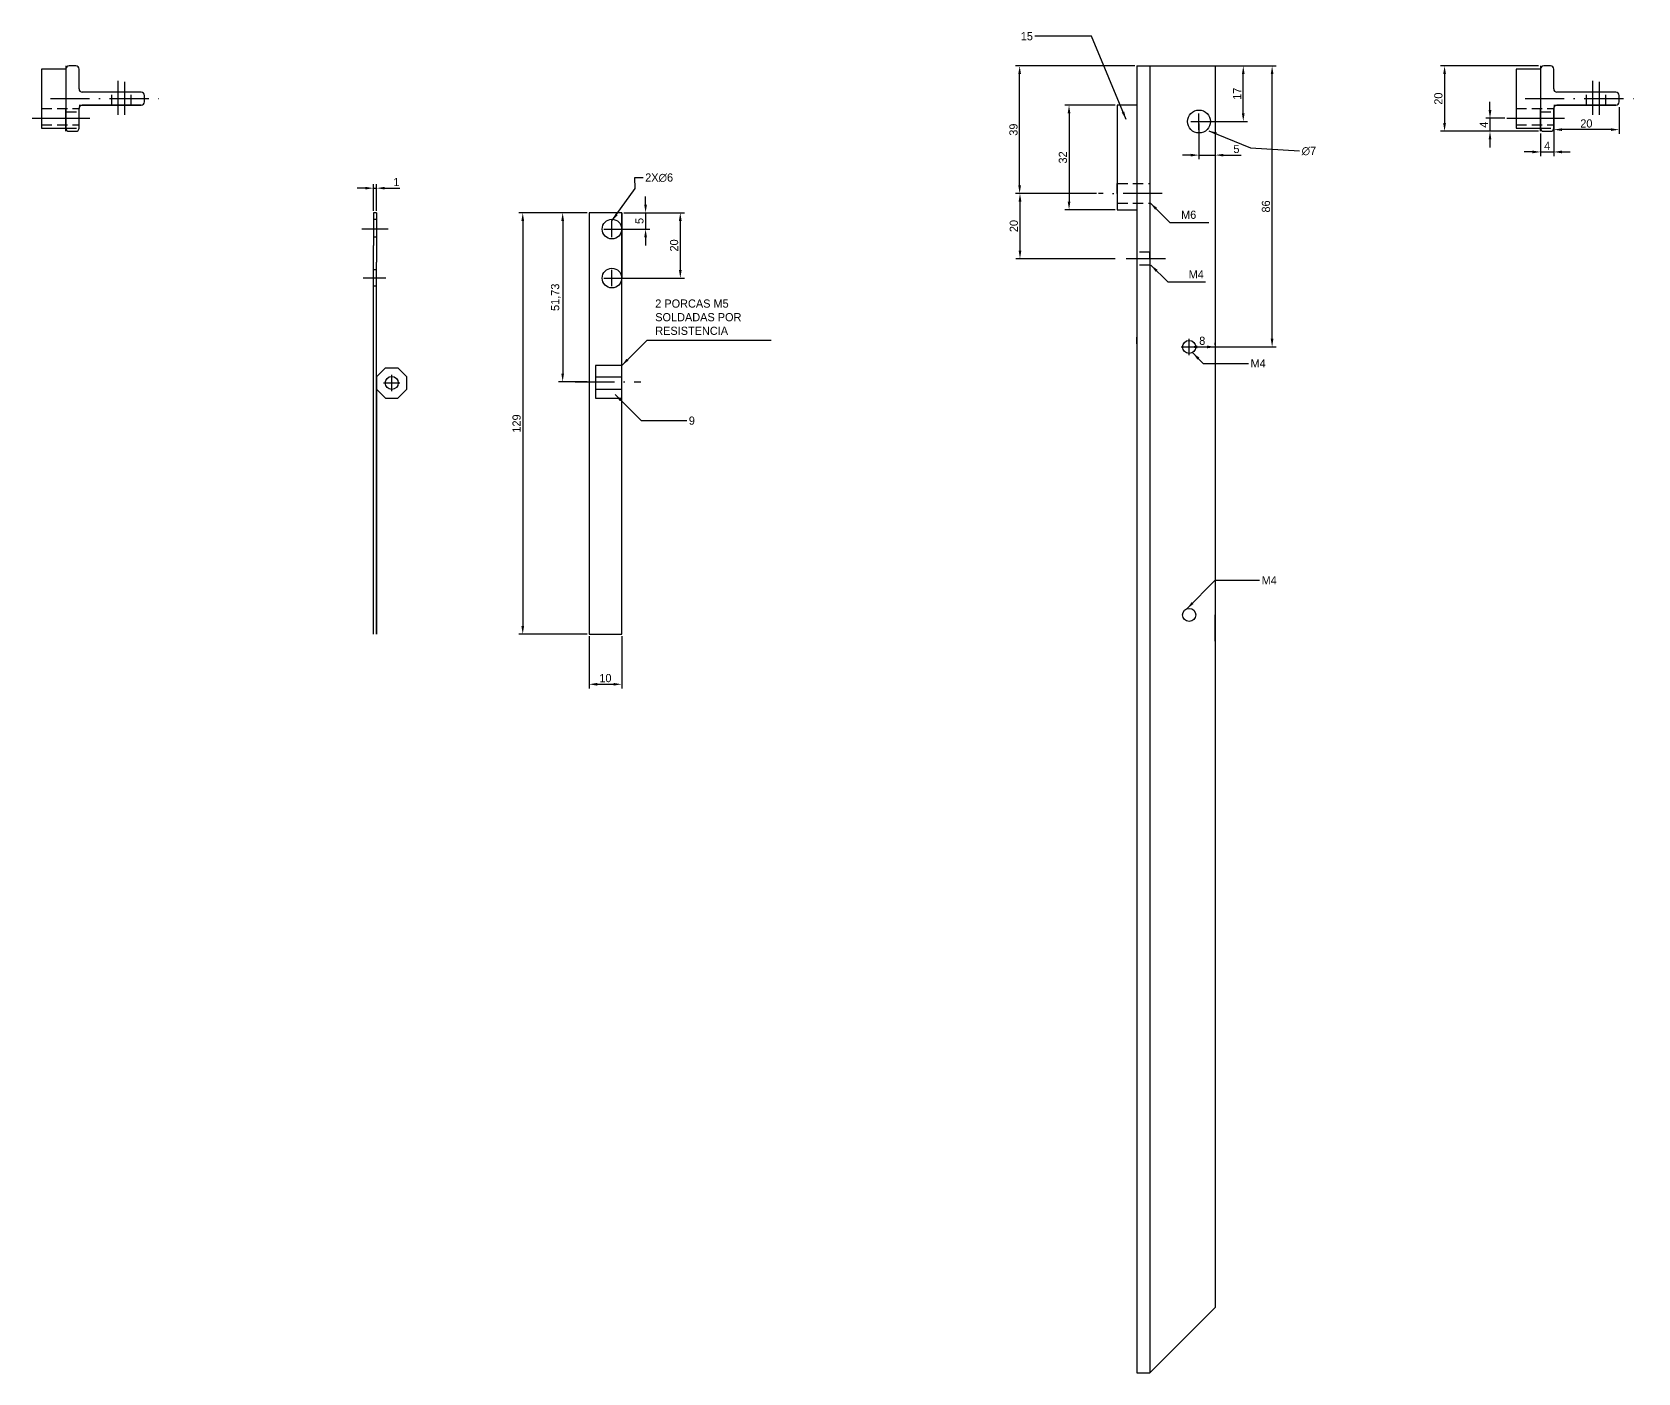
# Model space of a CAD drawing. Header units: millimetres. Extents: x -4052 to 362, y -239 to 259.
# Drawn here: x -1840.9 to -1349.4, y -207.5 to 202.9 of the extents above; entities that cross this region are included whole.
import ezdxf

# ---------------------------------------------------------------- set-up
doc = ezdxf.new("R2010")
doc.units = ezdxf.units.MM
doc.linetypes.add('ACAD_ISO10W100', pattern=[18, 12, -3, 0, -3])
doc.linetypes.add('HIDDEN2', pattern=[4.7625, 3.175, -1.5875])
for name, color, linetype in [('Contorno', 7, 'Continuous'), ('Cortes', 140, 'HIDDEN2'), ('Cotas', 1, 'Continuous'), ('Linhas_de_Centro', 5, 'ACAD_ISO10W100')]:
    doc.layers.add(name, color=color, linetype=linetype)
doc.dimstyles.new('ISO-25', dxfattribs={"dimtxt": 2.5, "dimasz": 2.5, "dimexe": 1.25, "dimexo": 0.625, "dimtad": 1, "dimtxsty": 'Standard', "dimcen": 2.5, "dimadec": 0, "dimazin": 0, "dimtfac": 1, "dimtmove": 0, "dimatfit": 3, "dimfxl": 0, "dimarcsym": 0})

# ---------------------------------------------------------------- blocks, each defined once
blk = doc.blocks.new('*D28')
at = {"layer": 'Cotas', "color": 0, "lineweight": -2}
for p, q in [((-1379.15, 171.9), (-1379.15, 164.96)), ((-1375.15, 171.9), (-1375.15, 164.96)), ((-1381.65, 166.21), (-1384.15, 166.21)), ((-1379.15, 166.21), (-1375.15, 166.21)), ((-1372.65, 166.21), (-1370.15, 166.21))]:
    blk.add_line(p, q, dxfattribs=at)
at = {"layer": 'Cotas', "color": 0}
for points in [[(-1381.65, 166.63), (-1381.65, 165.8), (-1379.15, 166.21)], [(-1372.65, 166.63), (-1372.65, 165.8), (-1375.15, 166.21)]]:
    blk.add_solid(points, dxfattribs=at)
at = {"layer": 'Defpoints', "color": 0}
for p in [(-1379.15, 172.53), (-1375.15, 172.53), (-1375.15, 166.21)]:
    blk.add_point(p, dxfattribs=at)
at = {"layer": 'Cotas', "color": 0, "insert": (-1377.15, 168.09), "char_height": 2.5, "attachment_point": 5}
blk.add_mtext('4', dxfattribs=at)
blk = doc.blocks.new('*D29')
at = {"layer": 'Cotas', "color": 0, "lineweight": -2}
for p, q in [((-1379.78, 192.53), (-1409.8, 192.53)), ((-1408.55, 190.03), (-1408.55, 175.03)), ((-1379.78, 172.53), (-1409.8, 172.53))]:
    blk.add_line(p, q, dxfattribs=at)
at = {"layer": 'Cotas', "color": 0}
for points in [[(-1408.97, 190.03), (-1408.13, 190.03), (-1408.55, 192.53)], [(-1408.97, 175.03), (-1408.13, 175.03), (-1408.55, 172.53)]]:
    blk.add_solid(points, dxfattribs=at)
at = {"layer": 'Defpoints', "color": 0}
for p in [(-1379.15, 192.53), (-1408.55, 172.53), (-1379.15, 172.53)]:
    blk.add_point(p, dxfattribs=at)
at = {"layer": 'Cotas', "color": 0, "insert": (-1410.43, 182.53), "char_height": 2.5, "attachment_point": 5, "rotation": 90}
blk.add_mtext('20', dxfattribs=at)
blk = doc.blocks.new('*D30')
at = {"layer": 'Cotas', "color": 0, "lineweight": -2}
for p, q in [((-1375.15, 179.9), (-1375.15, 171.79)), ((-1355.15, 179.9), (-1355.15, 171.79)), ((-1357.65, 173.04), (-1372.65, 173.04))]:
    blk.add_line(p, q, dxfattribs=at)
at = {"layer": 'Cotas', "color": 0}
for points in [[(-1372.65, 173.46), (-1372.65, 172.63), (-1375.15, 173.04)], [(-1357.65, 173.46), (-1357.65, 172.63), (-1355.15, 173.04)]]:
    blk.add_solid(points, dxfattribs=at)
at = {"layer": 'Defpoints', "color": 0}
for p in [(-1375.15, 180.53), (-1355.15, 180.53), (-1375.15, 173.04)]:
    blk.add_point(p, dxfattribs=at)
at = {"layer": 'Cotas', "color": 0, "insert": (-1365.15, 174.92), "char_height": 2.5, "attachment_point": 5}
blk.add_mtext('20', dxfattribs=at)
blk = doc.blocks.new('*D31')
at = {"layer": 'Cotas', "color": 0, "lineweight": -2}
for p, q in [((-1483.09, 192.53), (-1468.91, 192.53)), ((-1470.16, 178.03), (-1470.16, 190.03)), ((-1483.09, 175.53), (-1468.91, 175.53))]:
    blk.add_line(p, q, dxfattribs=at)
at = {"layer": 'Cotas', "color": 0}
for points in [[(-1470.58, 190.03), (-1469.75, 190.03), (-1470.16, 192.53)], [(-1470.58, 178.03), (-1469.75, 178.03), (-1470.16, 175.53)]]:
    blk.add_solid(points, dxfattribs=at)
at = {"layer": 'Defpoints', "color": 0}
for p in [(-1483.72, 192.53), (-1470.16, 192.53), (-1483.72, 175.53)]:
    blk.add_point(p, dxfattribs=at)
at = {"layer": 'Cotas', "color": 0, "insert": (-1472.04, 184.03), "char_height": 2.5, "attachment_point": 5, "rotation": 90}
blk.add_mtext('17', dxfattribs=at)
blk = doc.blocks.new('*D32')
at = {"layer": 'Cotas', "color": 0, "lineweight": -2}
for p, q in [((-1486.09, 192.53), (-1460.09, 192.53)), ((-1461.34, 109.03), (-1461.34, 190.03)), ((-1486.09, 106.53), (-1460.09, 106.53))]:
    blk.add_line(p, q, dxfattribs=at)
at = {"layer": 'Cotas', "color": 0}
for points in [[(-1461.76, 190.03), (-1460.93, 190.03), (-1461.34, 192.53)], [(-1461.76, 109.03), (-1460.93, 109.03), (-1461.34, 106.53)]]:
    blk.add_solid(points, dxfattribs=at)
at = {"layer": 'Defpoints', "color": 0}
for p in [(-1486.72, 192.53), (-1461.34, 192.53), (-1486.72, 106.53)]:
    blk.add_point(p, dxfattribs=at)
at = {"layer": 'Cotas', "color": 0, "insert": (-1463.22, 149.53), "char_height": 2.5, "attachment_point": 5, "rotation": 90}
blk.add_mtext('86', dxfattribs=at)
blk = doc.blocks.new('*D33')
at = {"layer": 'Cotas', "color": 0, "lineweight": -2}
for p, q in [((-1503.34, 192.53), (-1539.86, 192.53)), ((-1538.61, 156.03), (-1538.61, 190.03)), ((-1515.06, 153.53), (-1539.86, 153.53))]:
    blk.add_line(p, q, dxfattribs=at)
at = {"layer": 'Cotas', "color": 0}
for points in [[(-1539.03, 190.03), (-1538.19, 190.03), (-1538.61, 192.53)], [(-1539.03, 156.03), (-1538.19, 156.03), (-1538.61, 153.53)]]:
    blk.add_solid(points, dxfattribs=at)
at = {"layer": 'Defpoints', "color": 0}
for p in [(-1538.61, 192.53), (-1502.72, 192.53), (-1514.44, 153.53)]:
    blk.add_point(p, dxfattribs=at)
at = {"layer": 'Cotas', "color": 0, "insert": (-1540.49, 173.03), "char_height": 2.5, "attachment_point": 5, "rotation": 90}
blk.add_mtext('39', dxfattribs=at)
blk = doc.blocks.new('*D34')
at = {"layer": 'Cotas', "color": 0, "lineweight": -2}
for p, q in [((-1486.72, 107.15), (-1486.72, 107.78)), ((-1484.22, 106.53), (-1481.22, 106.53)), ((-1478.72, 107.15), (-1478.72, 107.78))]:
    blk.add_line(p, q, dxfattribs=at)
at = {"layer": 'Cotas', "color": 0}
for points in [[(-1484.22, 106.94), (-1484.22, 106.11), (-1486.72, 106.53)], [(-1481.22, 106.94), (-1481.22, 106.11), (-1478.72, 106.53)]]:
    blk.add_solid(points, dxfattribs=at)
at = {"layer": 'Defpoints', "color": 0}
for p in [(-1486.72, 106.53), (-1478.72, 106.53), (-1478.72, 106.53)]:
    blk.add_point(p, dxfattribs=at)
at = {"layer": 'Cotas', "color": 0, "insert": (-1482.72, 108.4), "char_height": 2.5, "attachment_point": 5}
blk.add_mtext('8', dxfattribs=at)
blk = doc.blocks.new('*D35')
at = {"layer": 'Cotas', "color": 0, "lineweight": -2}
for p, q in [((-1483.72, 174.9), (-1483.72, 163.99)), ((-1478.72, 174.9), (-1478.72, 163.99)), ((-1486.22, 165.24), (-1488.72, 165.24)), ((-1483.72, 165.24), (-1478.72, 165.24)), ((-1476.22, 165.24), (-1470.8, 165.24))]:
    blk.add_line(p, q, dxfattribs=at)
at = {"layer": 'Cotas', "color": 0}
for points in [[(-1486.22, 165.65), (-1486.22, 164.82), (-1483.72, 165.24)], [(-1476.22, 165.65), (-1476.22, 164.82), (-1478.72, 165.24)]]:
    blk.add_solid(points, dxfattribs=at)
at = {"layer": 'Defpoints', "color": 0}
for p in [(-1483.72, 175.53), (-1478.72, 175.53), (-1478.72, 165.24)]:
    blk.add_point(p, dxfattribs=at)
at = {"layer": 'Cotas', "color": 0, "insert": (-1472.26, 167.11), "char_height": 2.5, "attachment_point": 5}
blk.add_mtext('5', dxfattribs=at)
blk = doc.blocks.new('*D36')
at = {"layer": 'Cotas', "color": 0, "lineweight": -2}
for p, q in [((-1509.34, 180.53), (-1524.74, 180.53)), ((-1523.49, 178.03), (-1523.49, 151.03)), ((-1509.34, 148.53), (-1524.74, 148.53))]:
    blk.add_line(p, q, dxfattribs=at)
at = {"layer": 'Cotas', "color": 0}
for points in [[(-1523.91, 178.03), (-1523.08, 178.03), (-1523.49, 180.53)], [(-1523.91, 151.03), (-1523.08, 151.03), (-1523.49, 148.53)]]:
    blk.add_solid(points, dxfattribs=at)
at = {"layer": 'Defpoints', "color": 0}
for p in [(-1508.72, 180.53), (-1523.49, 148.53), (-1508.72, 148.53)]:
    blk.add_point(p, dxfattribs=at)
at = {"layer": 'Cotas', "color": 0, "insert": (-1525.37, 164.53), "char_height": 2.5, "attachment_point": 5, "rotation": 90}
blk.add_mtext('32', dxfattribs=at)
blk = doc.blocks.new('*D37')
at = {"layer": 'Cotas', "color": 0, "lineweight": -2}
for p, q in [((-1394.65, 179.03), (-1394.65, 181.53)), ((-1390.14, 176.53), (-1395.9, 176.53)), ((-1390.14, 172.53), (-1395.9, 172.53)), ((-1394.65, 176.53), (-1394.65, 172.53)), ((-1394.65, 170.03), (-1394.65, 167.53))]:
    blk.add_line(p, q, dxfattribs=at)
at = {"layer": 'Cotas', "color": 0}
for points in [[(-1395.06, 179.03), (-1394.23, 179.03), (-1394.65, 176.53)], [(-1395.06, 170.03), (-1394.23, 170.03), (-1394.65, 172.53)]]:
    blk.add_solid(points, dxfattribs=at)
at = {"layer": 'Defpoints', "color": 0}
for p in [(-1394.65, 172.53), (-1389.51, 176.53), (-1389.51, 172.53)]:
    blk.add_point(p, dxfattribs=at)
at = {"layer": 'Cotas', "color": 0, "insert": (-1396.52, 174.53), "char_height": 2.5, "attachment_point": 5, "rotation": 90}
blk.add_mtext('4', dxfattribs=at)
blk = doc.blocks.new('*D39')
at = {"layer": 'Cotas', "color": 0, "lineweight": -2}
for p, q in [((-1653.1, 150.1), (-1653.1, 152.6)), ((-1659.77, 147.6), (-1651.85, 147.6)), ((-1653.1, 147.6), (-1653.1, 142.6)), ((-1662.77, 142.6), (-1651.85, 142.6)), ((-1653.1, 140.1), (-1653.1, 137.6))]:
    blk.add_line(p, q, dxfattribs=at)
at = {"layer": 'Cotas', "color": 0}
for points in [[(-1653.52, 150.1), (-1652.69, 150.1), (-1653.1, 147.6)], [(-1653.52, 140.1), (-1652.69, 140.1), (-1653.1, 142.6)]]:
    blk.add_solid(points, dxfattribs=at)
at = {"layer": 'Defpoints', "color": 0}
for p in [(-1660.4, 147.6), (-1663.4, 142.6), (-1653.1, 142.6)]:
    blk.add_point(p, dxfattribs=at)
at = {"layer": 'Cotas', "color": 0, "insert": (-1654.98, 145.1), "char_height": 2.5, "attachment_point": 5, "rotation": 90}
blk.add_mtext('5', dxfattribs=at)
blk = doc.blocks.new('*D40')
at = {"layer": 'Cotas', "color": 0, "lineweight": -2}
for p, q in [((-1659.77, 147.6), (-1641.23, 147.6)), ((-1642.48, 145.1), (-1642.48, 130.1)), ((-1662.77, 127.6), (-1641.23, 127.6))]:
    blk.add_line(p, q, dxfattribs=at)
at = {"layer": 'Cotas', "color": 0}
for points in [[(-1642.9, 145.1), (-1642.06, 145.1), (-1642.48, 147.6)], [(-1642.9, 130.1), (-1642.06, 130.1), (-1642.48, 127.6)]]:
    blk.add_solid(points, dxfattribs=at)
at = {"layer": 'Defpoints', "color": 0}
for p in [(-1660.4, 147.6), (-1663.4, 127.6), (-1642.48, 127.6)]:
    blk.add_point(p, dxfattribs=at)
at = {"layer": 'Cotas', "color": 0, "insert": (-1644.36, 137.6), "char_height": 2.5, "attachment_point": 5, "rotation": 90}
blk.add_mtext('20', dxfattribs=at)
blk = doc.blocks.new('*D41')
at = {"layer": 'Cotas', "color": 0, "lineweight": -2}
for p, q in [((-1671.02, 147.6), (-1679.73, 147.6)), ((-1678.48, 145.1), (-1678.48, 98.36)), ((-1671.02, 95.86), (-1679.73, 95.86))]:
    blk.add_line(p, q, dxfattribs=at)
at = {"layer": 'Cotas', "color": 0}
for points in [[(-1678.9, 145.1), (-1678.07, 145.1), (-1678.48, 147.6)], [(-1678.9, 98.36), (-1678.07, 98.36), (-1678.48, 95.86)]]:
    blk.add_solid(points, dxfattribs=at)
at = {"layer": 'Defpoints', "color": 0}
for p in [(-1670.4, 147.6), (-1678.48, 95.86), (-1670.4, 95.86)]:
    blk.add_point(p, dxfattribs=at)
at = {"layer": 'Cotas', "color": 0, "insert": (-1680.57, 121.73), "char_height": 2.5, "attachment_point": 5, "rotation": 90}
blk.add_mtext('51,73', dxfattribs=at)
blk = doc.blocks.new('*D42')
at = {"layer": 'Cotas', "color": 0, "lineweight": -2}
for p, q in [((-1671.65, 147.6), (-1691.95, 147.6)), ((-1690.7, 145.1), (-1690.7, 21.1)), ((-1671.02, 18.6), (-1691.95, 18.6))]:
    blk.add_line(p, q, dxfattribs=at)
at = {"layer": 'Cotas', "color": 0}
for points in [[(-1691.12, 145.1), (-1690.29, 145.1), (-1690.7, 147.6)], [(-1691.12, 21.1), (-1690.29, 21.1), (-1690.7, 18.6)]]:
    blk.add_solid(points, dxfattribs=at)
at = {"layer": 'Defpoints', "color": 0}
for p in [(-1671.02, 147.6), (-1690.7, 18.6), (-1670.4, 18.6)]:
    blk.add_point(p, dxfattribs=at)
at = {"layer": 'Cotas', "color": 0, "insert": (-1692.58, 83.1), "char_height": 2.5, "attachment_point": 5, "rotation": 90}
blk.add_mtext('129', dxfattribs=at)
blk = doc.blocks.new('*D43')
at = {"layer": 'Cotas', "color": 0, "lineweight": -2}
for p, q in [((-1670.4, 17.97), (-1670.4, 2.04)), ((-1660.4, 17.97), (-1660.4, 2.04)), ((-1667.9, 3.29), (-1662.9, 3.29))]:
    blk.add_line(p, q, dxfattribs=at)
at = {"layer": 'Cotas', "color": 0}
for points in [[(-1667.9, 3.7), (-1667.9, 2.87), (-1670.4, 3.29)], [(-1662.9, 3.7), (-1662.9, 2.87), (-1660.4, 3.29)]]:
    blk.add_solid(points, dxfattribs=at)
at = {"layer": 'Defpoints', "color": 0}
for p in [(-1670.4, 18.6), (-1660.4, 18.6), (-1660.4, 3.29)]:
    blk.add_point(p, dxfattribs=at)
at = {"layer": 'Cotas', "color": 0, "insert": (-1665.4, 5.16), "char_height": 2.5, "attachment_point": 5}
blk.add_mtext('10', dxfattribs=at)
blk = doc.blocks.new('*D44')
at = {"layer": 'Cotas', "color": 0, "lineweight": -2}
for p, q in [((-1738.92, 155.13), (-1741.42, 155.13)), ((-1736.42, 148.22), (-1736.42, 156.38)), ((-1736.42, 155.13), (-1735.42, 155.13)), ((-1735.42, 148.22), (-1735.42, 156.38)), ((-1732.92, 155.13), (-1728.34, 155.13))]:
    blk.add_line(p, q, dxfattribs=at)
at = {"layer": 'Cotas', "color": 0}
for points in [[(-1738.92, 155.54), (-1738.92, 154.71), (-1736.42, 155.13)], [(-1732.92, 155.54), (-1732.92, 154.71), (-1735.42, 155.13)]]:
    blk.add_solid(points, dxfattribs=at)
at = {"layer": 'Defpoints', "color": 0}
for p in [(-1735.42, 155.13), (-1736.42, 147.6), (-1735.42, 147.6)]:
    blk.add_point(p, dxfattribs=at)
at = {"layer": 'Cotas', "color": 0, "insert": (-1729.38, 157), "char_height": 2.5, "attachment_point": 5}
blk.add_mtext('1', dxfattribs=at)
blk = doc.blocks.new('*D45')
at = {"layer": 'Cotas', "color": 0, "lineweight": -2}
for p, q in [((-1515.69, 153.53), (-1539.76, 153.53)), ((-1538.51, 151.03), (-1538.51, 136.03)), ((-1509.41, 133.53), (-1539.76, 133.53))]:
    blk.add_line(p, q, dxfattribs=at)
at = {"layer": 'Cotas', "color": 0}
for points in [[(-1538.92, 151.03), (-1538.09, 151.03), (-1538.51, 153.53)], [(-1538.92, 136.03), (-1538.09, 136.03), (-1538.51, 133.53)]]:
    blk.add_solid(points, dxfattribs=at)
at = {"layer": 'Defpoints', "color": 0}
for p in [(-1515.06, 153.53), (-1538.51, 133.53), (-1508.79, 133.53)]:
    blk.add_point(p, dxfattribs=at)
at = {"layer": 'Cotas', "color": 0, "insert": (-1540.38, 143.53), "char_height": 2.5, "attachment_point": 5, "rotation": 90}
blk.add_mtext('20', dxfattribs=at)

msp = doc.modelspace()

# ---------------------------------------------------------------- linework, layer by layer
at = {"layer": 'Contorno'}
for p, q in [((-1830.513, 192.526), (-1830.513, 191.526)), ((-1827.513, 192.526), (-1829.513, 192.526)), ((-1502.716, 192.526), (-1502.716, -207.474)), ((-1502.716, 192.526), (-1498.716, 192.526)), ((-1502.716, 192.526), (-1502.716, 180.526)), ((-1498.716, 192.526), (-1498.716, -207.474)), ((-1498.716, 192.526), (-1478.716, 192.526)), ((-1498.716, 192.526), (-1498.716, 153.526)), ((-1498.716, 192.526), (-1498.716, 107.526)), ((-1478.716, 192.526), (-1478.716, -187.474)), ((-1478.716, 192.526), (-1478.716, 175.526)), ((-1478.716, 192.526), (-1478.716, 106.526)), ((-1478.716, 192.526), (-1478.716, 106.526)), ((-1478.716, 192.526), (-1478.716, 16.526)), ((-1379.151, 192.526), (-1379.151, 191.526)), ((-1376.151, 192.526), (-1378.151, 192.526)), ((-1838.013, 191.526), (-1838.013, 173.526)), ((-1830.513, 191.526), (-1838.013, 191.526)), ((-1830.513, 191.526), (-1830.513, 173.526)), ((-1826.513, 185.526), (-1826.513, 191.526)), ((-1814.513, 177.579), (-1814.513, 187.967)), ((-1812.513, 177.579), (-1812.513, 187.724)), ((-1379.151, 191.526), (-1386.651, 191.526)), ((-1386.651, 191.526), (-1386.651, 173.526)), ((-1379.151, 191.526), (-1379.151, 173.526)), ((-1375.151, 185.526), (-1375.151, 191.526)), ((-1363.151, 177.579), (-1363.151, 187.967)), ((-1361.151, 177.579), (-1361.151, 187.724)), ((-1807.513, 184.526), (-1825.513, 184.526)), ((-1806.513, 181.526), (-1806.513, 183.526)), ((-1356.151, 184.526), (-1374.151, 184.526)), ((-1355.151, 181.526), (-1355.151, 183.526)), ((-1830.513, 176.526), (-1830.513, 179.526)), ((-1830.513, 176.526), (-1830.513, 178.526)), ((-1826.513, 180.526), (-1807.513, 180.526)), ((-1826.513, 173.526), (-1826.513, 179.526)), ((-1807.513, 180.526), (-1825.513, 180.526)), ((-1807.513, 180.526), (-1814.513, 180.526)), ((-1807.513, 180.526), (-1814.513, 180.526)), ((-1814.513, 180.526), (-1812.513, 180.526)), ((-1807.513, 180.526), (-1812.513, 180.526)), ((-1812.513, 180.526), (-1810.513, 180.526)), ((-1502.716, 180.526), (-1508.716, 180.526)), ((-1508.716, 180.526), (-1508.716, 148.526)), ((-1379.151, 176.526), (-1379.151, 179.526)), ((-1379.151, 176.526), (-1379.151, 178.526)), ((-1375.151, 180.526), (-1356.151, 180.526)), ((-1375.151, 173.526), (-1375.151, 179.526)), ((-1356.151, 180.526), (-1374.151, 180.526)), ((-1356.151, 180.526), (-1363.151, 180.526)), ((-1356.151, 180.526), (-1363.151, 180.526)), ((-1363.151, 180.526), (-1361.151, 180.526)), ((-1356.151, 180.526), (-1361.151, 180.526)), ((-1361.151, 180.526), (-1359.151, 180.526)), ((-1840.873, 176.526), (-1823.168, 176.526)), ((-1838.013, 173.526), (-1830.513, 173.526)), ((-1830.513, 172.526), (-1830.513, 176.526)), ((-1829.513, 172.526), (-1827.513, 172.526)), ((-1389.511, 176.526), (-1371.807, 176.526)), ((-1386.651, 173.526), (-1379.151, 173.526)), ((-1379.151, 172.526), (-1379.151, 176.526)), ((-1378.151, 172.526), (-1376.151, 172.526)), ((-1508.716, 153.526), (-1508.716, 156.526)), ((-1498.716, 153.526), (-1498.716, 133.526)), ((-1735.42, 147.596), (-1736.42, 147.596)), ((-1736.42, 147.596), (-1736.42, 137.596)), ((-1735.42, 147.596), (-1735.42, 132.46)), ((-1670.396, 147.596), (-1670.396, 18.596)), ((-1660.396, 147.596), (-1670.396, 147.596)), ((-1660.396, 18.596), (-1660.396, 147.596)), ((-1660.396, 147.596), (-1660.396, 142.596)), ((-1508.716, 148.526), (-1502.716, 148.526)), ((-1735.42, 145.576), (-1736.42, 145.576)), ((-1660.396, 142.596), (-1660.396, 127.596)), ((-1735.42, 140.096), (-1736.42, 140.096)), ((-1736.42, 18.596), (-1736.42, 137.596)), ((-1498.716, 133.526), (-1498.716, 135.526)), ((-1735.42, 130.096), (-1736.42, 130.096)), ((-1735.42, 18.596), (-1735.42, 132.46)), ((-1735.42, 130.096), (-1735.42, 130.096)), ((-1735.42, 125.096), (-1736.42, 125.096)), ((-1502.716, 107.526), (-1502.716, 109.526)), ((-1732.714, 100.128), (-1735.42, 97.422)), ((-1732.714, 100.128), (-1728.887, 100.128)), ((-1726.182, 97.422), (-1728.887, 100.128)), ((-1660.396, 100.863), (-1668.396, 100.863)), ((-1668.396, 100.863), (-1668.396, 90.863)), ((-1660.396, 95.863), (-1660.396, 100.863)), ((-1660.396, 95.863), (-1660.396, 100.863)), ((-1735.42, 97.422), (-1735.42, 93.596)), ((-1735.42, 93.596), (-1735.42, 18.596)), ((-1735.42, 93.596), (-1732.714, 90.89)), ((-1728.887, 90.89), (-1726.182, 93.596)), ((-1726.182, 93.596), (-1726.182, 97.422)), ((-1668.396, 97.422), (-1660.396, 97.422)), ((-1668.396, 93.596), (-1660.396, 93.596)), ((-1660.396, 97.422), (-1660.396, 97.422)), ((-1732.714, 90.89), (-1728.887, 90.89)), ((-1668.396, 90.863), (-1660.396, 90.863)), ((-1478.716, 16.526), (-1478.716, 24.526)), ((-1670.396, 18.596), (-1660.396, 18.596)), ((-1478.716, -187.474), (-1498.716, -207.474)), ((-1502.716, -207.474), (-1498.716, -207.474))]:
    msp.add_line(p, q, dxfattribs=at)
for centre, radius in [((-1483.716, 175.526), 3.5), ((-1663.396, 142.596), 3), ((-1663.396, 127.596), 3), ((-1486.716, 106.526), 2), ((-1730.801, 95.509), 2), ((-1486.716, 24.526), 2)]:
    msp.add_circle(centre, radius, dxfattribs=at)
for centre, start, end in [((-1829.513, 191.526), 90, 180), ((-1827.513, 191.526), 0, 90), ((-1378.151, 191.526), 90, 180), ((-1376.151, 191.526), 0, 90), ((-1825.513, 185.526), 180, 270), ((-1807.513, 183.526), 0, 90), ((-1374.151, 185.526), 180, 270), ((-1356.151, 183.526), 0, 90), ((-1825.513, 179.526), 90, 180), ((-1807.513, 181.526), 270, 0), ((-1374.151, 179.526), 90, 180), ((-1356.151, 181.526), 270, 0), ((-1829.513, 173.526), 180, 270), ((-1827.513, 173.526), 270, 360), ((-1378.151, 173.526), 180, 270), ((-1376.151, 173.526), 270, 360)]:
    msp.add_arc(centre, 1, start, end, dxfattribs=at)
at = {"layer": 'Cortes'}
for p, q in [((-1816.513, 180.526), (-1816.513, 184.526)), ((-1814.513, 180.526), (-1814.513, 184.526)), ((-1810.513, 180.526), (-1810.513, 184.526)), ((-1365.151, 180.526), (-1365.151, 184.526)), ((-1363.151, 180.526), (-1363.151, 184.526)), ((-1359.151, 180.526), (-1359.151, 184.526)), ((-1838.013, 179.526), (-1826.513, 179.526)), ((-1830.513, 178.526), (-1826.513, 178.526)), ((-1386.651, 179.526), (-1375.151, 179.526)), ((-1379.151, 178.526), (-1375.151, 178.526)), ((-1838.013, 174.526), (-1826.513, 174.526)), ((-1830.513, 173.526), (-1826.513, 173.526)), ((-1386.651, 174.526), (-1375.151, 174.526)), ((-1379.151, 173.526), (-1375.151, 173.526)), ((-1508.716, 156.526), (-1498.716, 156.526)), ((-1508.716, 150.526), (-1498.716, 150.526)), ((-1498.716, 135.526), (-1502.716, 135.526)), ((-1498.716, 131.526), (-1502.716, 131.526))]:
    msp.add_line(p, q, dxfattribs=at)
at = {"layer": 'Linhas_de_Centro'}
for p, q in [((-1835.282, 182.526), (-1800.743, 182.526)), ((-1383.92, 182.526), (-1349.382, 182.526)), ((-1483.716, 173.026), (-1483.716, 178.026)), ((-1486.216, 175.526), (-1481.216, 175.526)), ((-1494.944, 153.526), (-1514.436, 153.526)), ((-1731.926, 142.596), (-1739.985, 142.596)), ((-1665.896, 142.596), (-1660.896, 142.596)), ((-1663.396, 140.096), (-1663.396, 145.096)), ((-1494.013, 133.526), (-1508.789, 133.526)), ((-1663.396, 125.096), (-1663.396, 130.096)), ((-1732.558, 127.596), (-1739.511, 127.596)), ((-1665.896, 127.596), (-1660.896, 127.596)), ((-1486.716, 104.026), (-1486.716, 109.026)), ((-1489.216, 106.526), (-1484.216, 106.526)), ((-1733.301, 95.509), (-1728.301, 95.509)), ((-1730.801, 93.009), (-1730.801, 98.009)), ((-1674.648, 95.863), (-1654.58, 95.863))]:
    msp.add_line(p, q, dxfattribs=at)

# ---------------------------------------------------------------- texts
at = {"layer": 'Cotas', "char_height": 2.5}
for s, insert, width, attachment_point in [('15', (-1534.55, 200.354), 0.6514, 9), ('M6', (-1489.197, 148.238), 8.53647, 1), ('M4', (-1486.885, 129.996), 5.86874, 1), ('2 PORCAS M5 SOLDADAS POR RESISTENCIA', (-1650.15, 121.062), 35.4906, 1), ('M4', (-1467.942, 102.76), 0.6514, 1), ('9', (-1639.869, 85.234), 0.6514, 1), ('M4', (-1464.546, 36.356), 0.6514, 1)]:
    msp.add_mtext(s, dxfattribs=dict(at, insert=insert, width=width, attachment_point=attachment_point))
at = {"layer": 'Cotas', "char_height": 2.5, "attachment_point": 1}
for s, insert in [('{\\Fgdt.shx;n7}', (-1452.302, 167.825)), ('2X{\\Fgdt.shx;n}6', (-1653.229, 159.642))]:
    msp.add_mtext(s, dxfattribs=dict(at, insert=insert))

# ---------------------------------------------------------------- dimensions: what is measured, and where the dimension line sits
at = {"layer": 'Cotas'}
for base, p1, p2, picture, middle in [((-1538.61, 192.526), (-1514.436, 153.526), (-1502.716, 192.526), '*D33', (-1538.61, 173.026)), ((-1461.345, 192.526), (-1486.716, 106.526), (-1486.716, 192.526), '*D32', (-1461.345, 149.526)), ((-1470.163, 192.526), (-1483.716, 175.526), (-1483.716, 192.526), '*D31', (-1470.163, 184.026)), ((-1408.551, 172.526), (-1379.151, 192.526), (-1379.151, 172.526), '*D29', (-1408.551, 182.526))]:
    dim = msp.add_linear_dim(base=base, p1=p1, p2=p2, angle=90, dimstyle='ISO-25', dxfattribs=at)
    dim.commit()
    dim.dimension.update_dxf_attribs({"geometry": picture, "text_midpoint": middle, "dimtype": 160})
for base, p1, p2, picture, middle in [((-1523.493, 148.526), (-1508.716, 180.526), (-1508.716, 148.526), '*D36', (-1525.368, 164.526)), ((-1394.647, 172.526), (-1389.511, 176.526), (-1389.511, 172.526), '*D37', (-1396.522, 174.526)), ((-1653.105, 142.596), (-1660.396, 147.596), (-1663.396, 142.596), '*D39', (-1654.98, 145.096)), ((-1538.507, 133.526), (-1515.061, 153.526), (-1508.789, 133.526), '*D45', (-1540.382, 143.526)), ((-1690.703, 18.596), (-1671.021, 147.596), (-1670.396, 18.596), '*D42', (-1692.578, 83.096)), ((-1678.484, 95.863), (-1670.396, 147.596), (-1670.396, 95.863), '*D41', (-1680.568, 121.729)), ((-1642.48, 127.596), (-1660.396, 147.596), (-1663.396, 127.596), '*D40', (-1644.355, 137.596))]:
    dim = msp.add_linear_dim(base=base, p1=p1, p2=p2, angle=90, dimstyle='ISO-25', dxfattribs=at)
    dim.commit()
    dim.dimension.update_dxf_attribs({"geometry": picture, "text_midpoint": middle})
for base, p1, p2, picture, middle in [((-1375.151, 173.044), (-1355.151, 180.526), (-1375.151, 180.526), '*D30', (-1365.151, 174.919)), ((-1375.151, 166.213), (-1379.151, 172.526), (-1375.151, 172.526), '*D28', (-1377.151, 168.088)), ((-1735.42, 155.126), (-1736.42, 147.596), (-1735.42, 147.596), '*D44', (-1729.379, 157.001)), ((-1478.716, 106.526), (-1486.716, 106.526), (-1478.716, 106.526), '*D34', (-1482.716, 108.401)), ((-1660.396, 3.286), (-1670.396, 18.596), (-1660.396, 18.596), '*D43', (-1665.396, 5.161))]:
    dim = msp.add_linear_dim(base=base, p1=p1, p2=p2, dimstyle='ISO-25', dxfattribs=at)
    dim.commit()
    dim.dimension.update_dxf_attribs({"geometry": picture, "text_midpoint": middle})
dim = msp.add_linear_dim(base=(-1478.716, 165.237), p1=(-1483.716, 175.526), p2=(-1478.716, 175.526), dimstyle='ISO-25', dxfattribs=at)
dim.commit()
dim.dimension.update_dxf_attribs({"geometry": '*D35', "text_midpoint": (-1472.257, 165.237), "dimtype": 160})

# ---------------------------------------------------------------- leaders
at = {"layer": 'Cotas', "annotation_type": 0, "has_hookline": 1}
for points, hookline_direction, text_width in [([(-1506.028, 176.128), (-1516.581, 201.604), (-1533.925, 201.604)], 1, 3.333), ([(-1480.661, 172.715), (-1467.959, 167.454), (-1452.927, 166.575)], 0, 4.702), ([(-1663.396, 145.096), (-1656.245, 155.046), (-1656.354, 158.392), (-1653.854, 158.392)], 0, 9.524), ([(-1485.64, 104.709), (-1482.441, 101.51), (-1468.567, 101.51)], 0, 4.167), ([(-1662.455, 91.991), (-1654.448, 83.984), (-1640.494, 83.984)], 0, 1.667), ([(-1487.427, 26.395), (-1478.716, 35.106), (-1465.171, 35.106)], 0, 4.167)]:
    msp.add_leader(points, dimstyle='ISO-25', override={"dimgap": 0.625, "dimtad": 0}, dxfattribs=dict(at, hookline_direction=hookline_direction, text_width=text_width))
at = {"layer": 'Cotas'}
for points in [[(-1498.623, 150.59), (-1492.67, 144.637), (-1480.661, 144.637)], [(-1498.445, 131.593), (-1493.292, 126.44), (-1481.728, 126.44)], [(-1660.396, 100.863), (-1652.66, 108.599), (-1614.659, 108.599)]]:
    msp.add_leader(points, dimstyle='ISO-25', override={"dimgap": 0.625, "dimtad": 0}, dxfattribs=at)

doc.saveas('drawing.dxf')
